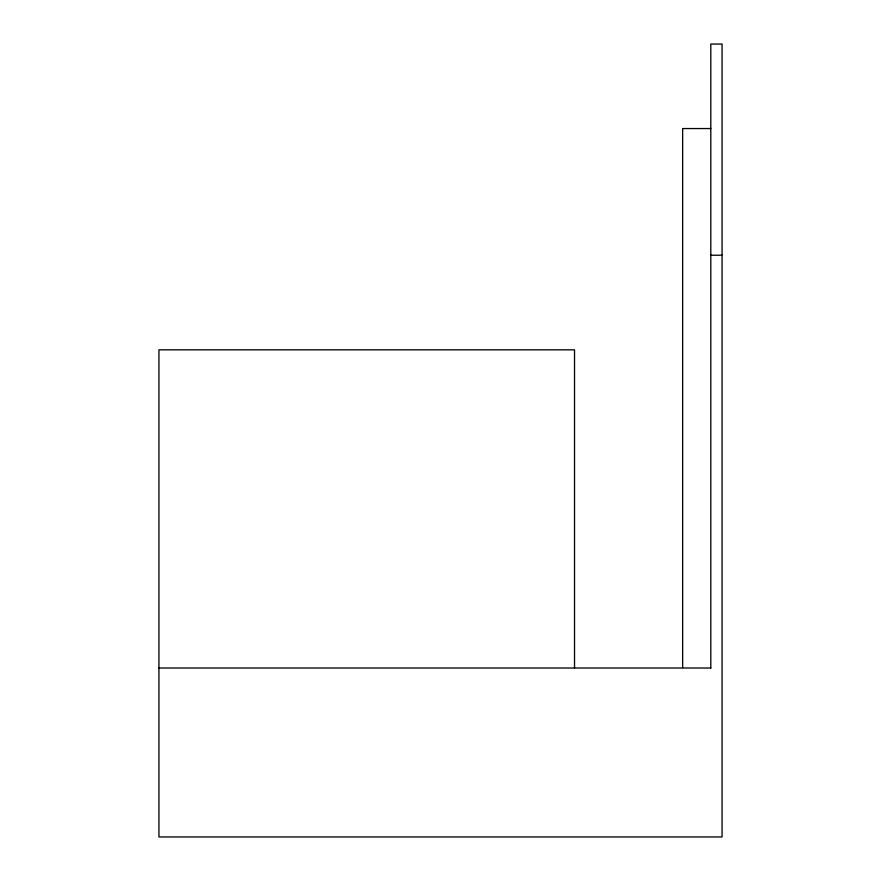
<?xml version="1.0" encoding="UTF-8"?>
<svg xmlns="http://www.w3.org/2000/svg" width="881" height="881" viewBox="0 0 881 881"><rect width="100%" height="100%" fill="white"/><g stroke="black" fill="none" stroke-linecap="round" stroke-linejoin="round"><path stroke-width="1.32" d="M710.802 128.549L682.654 128.549L682.654 667.556M710.802 255.226L722.068 255.226M158.932 668.007L710.802 668.007M710.802 668.128L710.802 44.061L722.068 44.05L722.068 836.95L158.932 836.95L158.932 349.834L574.522 349.834L574.522 668.007"/></g></svg>
